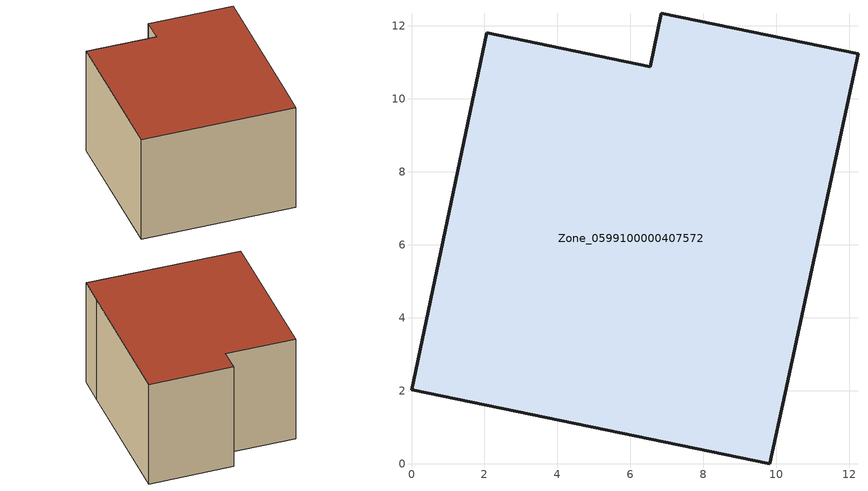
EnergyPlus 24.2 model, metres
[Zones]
Zone_0599100000407572
 floor ground (C_G): 10.25,1.95 9.81,0 0,2.04 2.06,11.81 6.54,10.88 6.84,12.35 12.23,11.24 z0
 wall outside (C_F): 9.81,0 10.25,1.95 12.23,11.24 6.84,12.35 6.54,10.88 2.06,11.81 0,2.04 9.81,0 z0:7.38
 roof outside (C_R): 2.06,11.81 0,2.04 9.81,0 10.25,1.95 12.23,11.24 6.84,12.35 6.54,10.88 z7.38
[BUILDING]
Pand.0599100000407572: North Axis=0; Terrain=City; Loads Convergence Tolerance Value=0.04; Temperature Convergence Tolerance Value=0.4; Solar Distribution=FullExterior; Maximum Number of Warmup Days=25; Minimum Number of Warmup Days=1
[Site:Location]
Rotterdam.The.Hague.AP_ZH_NLD Design_Conditions: Latitude=51.96; Longitude=4.45; Time Zone=1; Elevation=-4.5
[SITE:GROUNDTEMPERATURE:BUILDINGSURFACE]
18, 18, 18, 18, 18, 18, 18, 18, 18, 18, 18, 18
[MATERIAL] Thermal Absorptance=0.9; Solar Absorptance=0.7; Visible Absorptance=0.7
Name | Roughness | Thickness | Conductivity | Density | Specific Heat
G.TC.1992-2005 | MediumSmooth | 0.15 | 0.06 | 540 | 1210
F.TC.1992-2005 | Rough | 0.3 | 0.12 | 1920 | 840
R.TC.1992-2005 | MediumRough | 0.2 | 0.08 | 1500 | 1000
[CONSTRUCTION]
C_G: G.TC.1992-2005
C_F: F.TC.1992-2005
C_R: R.TC.1992-2005
[ZONE]
Zone_0599100000407572: Type=1; Multiplier=1; Ceiling Height=Autocalculate; Volume=Autocalculate; Floor Area=autocalculate; Part of Total Floor Area=Yes
[ZONEINFILTRATION:DESIGNFLOWRATE]
Infil_Zone_0599100000407572: Zone or ZoneList or Space or SpaceList=Zone_0599100000407572; Schedule=AlwaysOn; Design Flow Rate Calculation Method=Flow/Area; Flow Rate per Floor Area=0.0015; Constant Term Coefficient=1; Temperature Term Coefficient=0; Velocity Term Coefficient=0; Velocity Squared Term Coefficient=0
[HVACTEMPLATE:ZONE:IDEALLOADSAIRSYSTEM]
Zone_0599100000407572: Maximum Heating Supply Air Temperature=50; Minimum Cooling Supply Air Temperature=13; Maximum Heating Supply Air Humidity Ratio=0.0156; Minimum Cooling Supply Air Humidity Ratio=0.0077; Heating Limit=NoLimit; Cooling Limit=NoLimit; Dehumidification Control Type=ConstantSensibleHeatRatio; Cooling Sensible Heat Ratio=0.7; Dehumidification Setpoint=60; Humidification Control Type=None; Humidification Setpoint=30; Outdoor Air Method=None; Outdoor Air Flow Rate per Person=0.00944; Outdoor Air Flow Rate per Zone Floor Area=0; Outdoor Air Flow Rate per Zone=0; Demand Controlled Ventilation Type=None; Outdoor Air Economizer Type=NoEconomizer; Heat Recovery Type=None; Sensible Heat Recovery Effectiveness=0.7; Latent Heat Recovery Effectiveness=0.65
[ZONECONTROL:THERMOSTAT]
ThermostatControl_Zone_0599100000407572: Zone or ZoneList=Zone_0599100000407572; Control Type Schedule=DualSetpointControlType; Control 1=Thermostat_Zone_0599100000407572; Temperature Difference Between Cutout And Setpoint=0
[THERMOSTATSETPOINT:DUALSETPOINT]
Thermostat_Zone_0599100000407572: Heating Setpoint Temperature Schedule=HeatingSetpoint_Zone_0599100000407572; Cooling Setpoint Temperature Schedule=CoolingSetpoint_Zone_0599100000407572
[SCHEDULE:COMPACT]
HeatingSetpoint_Zone_0599100000407572: Through: 12/31, For: AllDays, Until: 24:00, 21
CoolingSetpoint_Zone_0599100000407572: Through: 12/31, For: AllDays, Until: 24:00, 24
DualSetpointControlType: Through: 12/31, For: AllDays, Until: 24:00, 4
AlwaysOn: Through: 12/31, For: AllDays, Until: 24:00, 1
